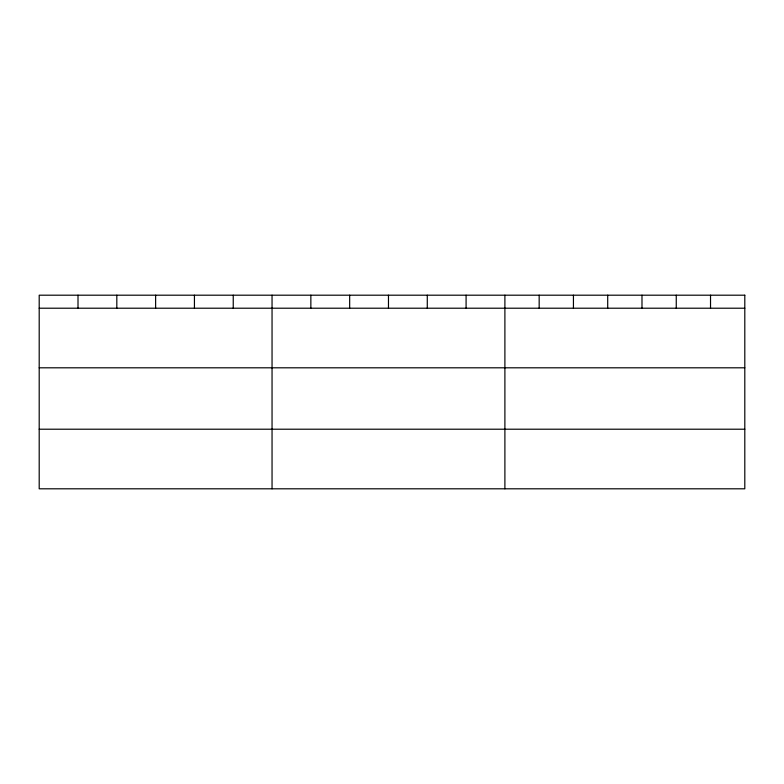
<?xml version="1.0" encoding="UTF-8"?>
<svg xmlns="http://www.w3.org/2000/svg" width="784" height="784" viewBox="0 0 784 784"><rect width="100%" height="100%" fill="white"/><g stroke="black" fill="none" stroke-linecap="round" stroke-linejoin="round"><path stroke-width="1.18" d="M39.2 308.21L744.8 308.21M39.2 367.804L744.8 367.804M39.2 429.211L744.8 429.211M710.529 295.196L710.529 308.21M676.259 295.196L676.259 308.21M641.988 295.196L641.988 308.21M607.708 295.196L607.708 308.21M573.437 295.196L573.437 308.21M539.167 295.196L539.167 308.21M504.896 295.196L504.896 488.804M466.088 295.196L466.088 308.21M427.28 295.196L427.28 308.21M388.472 295.196L388.472 308.21M349.664 295.196L349.664 308.21M310.856 295.196L310.856 308.21M272.048 295.196L272.048 488.804M233.24 295.196L233.24 308.21M194.432 295.196L194.432 308.21M155.624 295.196L155.624 308.21M116.816 295.196L116.816 308.21M78.008 295.196L78.008 308.21M744.8 295.196L39.2 295.196L39.2 488.804L744.8 488.804L744.8 295.196"/></g></svg>
